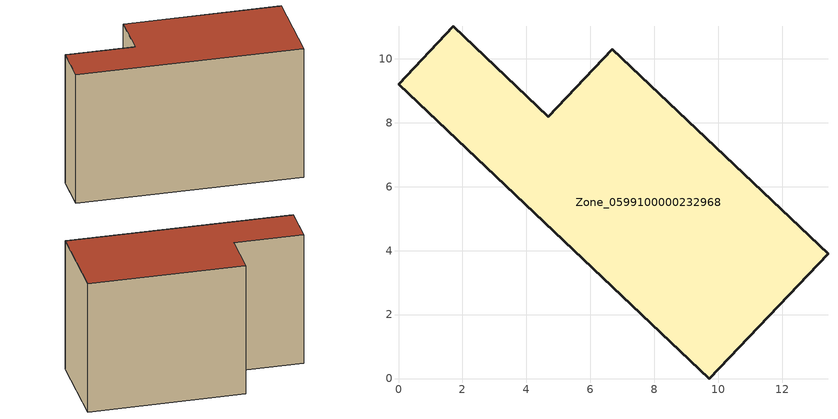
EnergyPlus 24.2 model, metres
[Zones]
Zone_0599100000232968
 floor ground (C_G): 9.71,0 0,9.2 1.72,11.01 4.68,8.19 6.68,10.29 13.43,3.9 z3.15
 wall outside (C_F): 9.71,0 13.43,3.9 6.68,10.29 4.68,8.19 1.72,11.01 0,9.2 9.71,0 z3.15:11.41
 roof outside (C_R): 0,9.2 9.71,0 13.43,3.9 6.68,10.29 4.68,8.19 1.72,11.01 z11.41
[BUILDING]
Pand.0599100000232968: North Axis=0; Terrain=City; Loads Convergence Tolerance Value=0.04; Temperature Convergence Tolerance Value=0.4; Solar Distribution=FullExterior; Maximum Number of Warmup Days=25; Minimum Number of Warmup Days=1
[Site:Location]
Rotterdam.The.Hague.AP_ZH_NLD Design_Conditions: Latitude=51.96; Longitude=4.45; Time Zone=1; Elevation=-4.5
[SITE:GROUNDTEMPERATURE:BUILDINGSURFACE]
18, 18, 18, 18, 18, 18, 18, 18, 18, 18, 18, 18
[MATERIAL] Thermal Absorptance=0.9; Solar Absorptance=0.7; Visible Absorptance=0.7
Name | Roughness | Thickness | Conductivity | Density | Specific Heat
G.TI.1975-1991 | MediumSmooth | 0.15 | 0.288461 | 540 | 1210
F.TI.1975-1991 | Rough | 0.3 | 0.230769 | 1920 | 840
R.TI.1975-1991 | MediumRough | 0.2 | 0.153846 | 1500 | 1000
[CONSTRUCTION]
C_G: G.TI.1975-1991
C_F: F.TI.1975-1991
C_R: R.TI.1975-1991
[ZONE]
Zone_0599100000232968: Type=1; Multiplier=1; Ceiling Height=Autocalculate; Volume=Autocalculate; Floor Area=autocalculate; Part of Total Floor Area=Yes
[ZONEINFILTRATION:DESIGNFLOWRATE]
Infil_Zone_0599100000232968: Zone or ZoneList or Space or SpaceList=Zone_0599100000232968; Schedule=AlwaysOn; Design Flow Rate Calculation Method=Flow/Area; Flow Rate per Floor Area=0.003; Constant Term Coefficient=1; Temperature Term Coefficient=0; Velocity Term Coefficient=0; Velocity Squared Term Coefficient=0
[HVACTEMPLATE:ZONE:IDEALLOADSAIRSYSTEM]
Zone_0599100000232968: Maximum Heating Supply Air Temperature=50; Minimum Cooling Supply Air Temperature=13; Maximum Heating Supply Air Humidity Ratio=0.0156; Minimum Cooling Supply Air Humidity Ratio=0.0077; Heating Limit=NoLimit; Cooling Limit=NoLimit; Dehumidification Control Type=ConstantSensibleHeatRatio; Cooling Sensible Heat Ratio=0.7; Dehumidification Setpoint=60; Humidification Control Type=None; Humidification Setpoint=30; Outdoor Air Method=None; Outdoor Air Flow Rate per Person=0.00944; Outdoor Air Flow Rate per Zone Floor Area=0; Outdoor Air Flow Rate per Zone=0; Demand Controlled Ventilation Type=None; Outdoor Air Economizer Type=NoEconomizer; Heat Recovery Type=None; Sensible Heat Recovery Effectiveness=0.7; Latent Heat Recovery Effectiveness=0.65
[ZONECONTROL:THERMOSTAT]
ThermostatControl_Zone_0599100000232968: Zone or ZoneList=Zone_0599100000232968; Control Type Schedule=DualSetpointControlType; Control 1=Thermostat_Zone_0599100000232968; Temperature Difference Between Cutout And Setpoint=0
[THERMOSTATSETPOINT:DUALSETPOINT]
Thermostat_Zone_0599100000232968: Heating Setpoint Temperature Schedule=HeatingSetpoint_Zone_0599100000232968; Cooling Setpoint Temperature Schedule=CoolingSetpoint_Zone_0599100000232968
[SCHEDULE:COMPACT]
HeatingSetpoint_Zone_0599100000232968: Through: 12/31, For: AllDays, Until: 24:00, 21
CoolingSetpoint_Zone_0599100000232968: Through: 12/31, For: AllDays, Until: 24:00, 24
DualSetpointControlType: Through: 12/31, For: AllDays, Until: 24:00, 4
AlwaysOn: Through: 12/31, For: AllDays, Until: 24:00, 1
